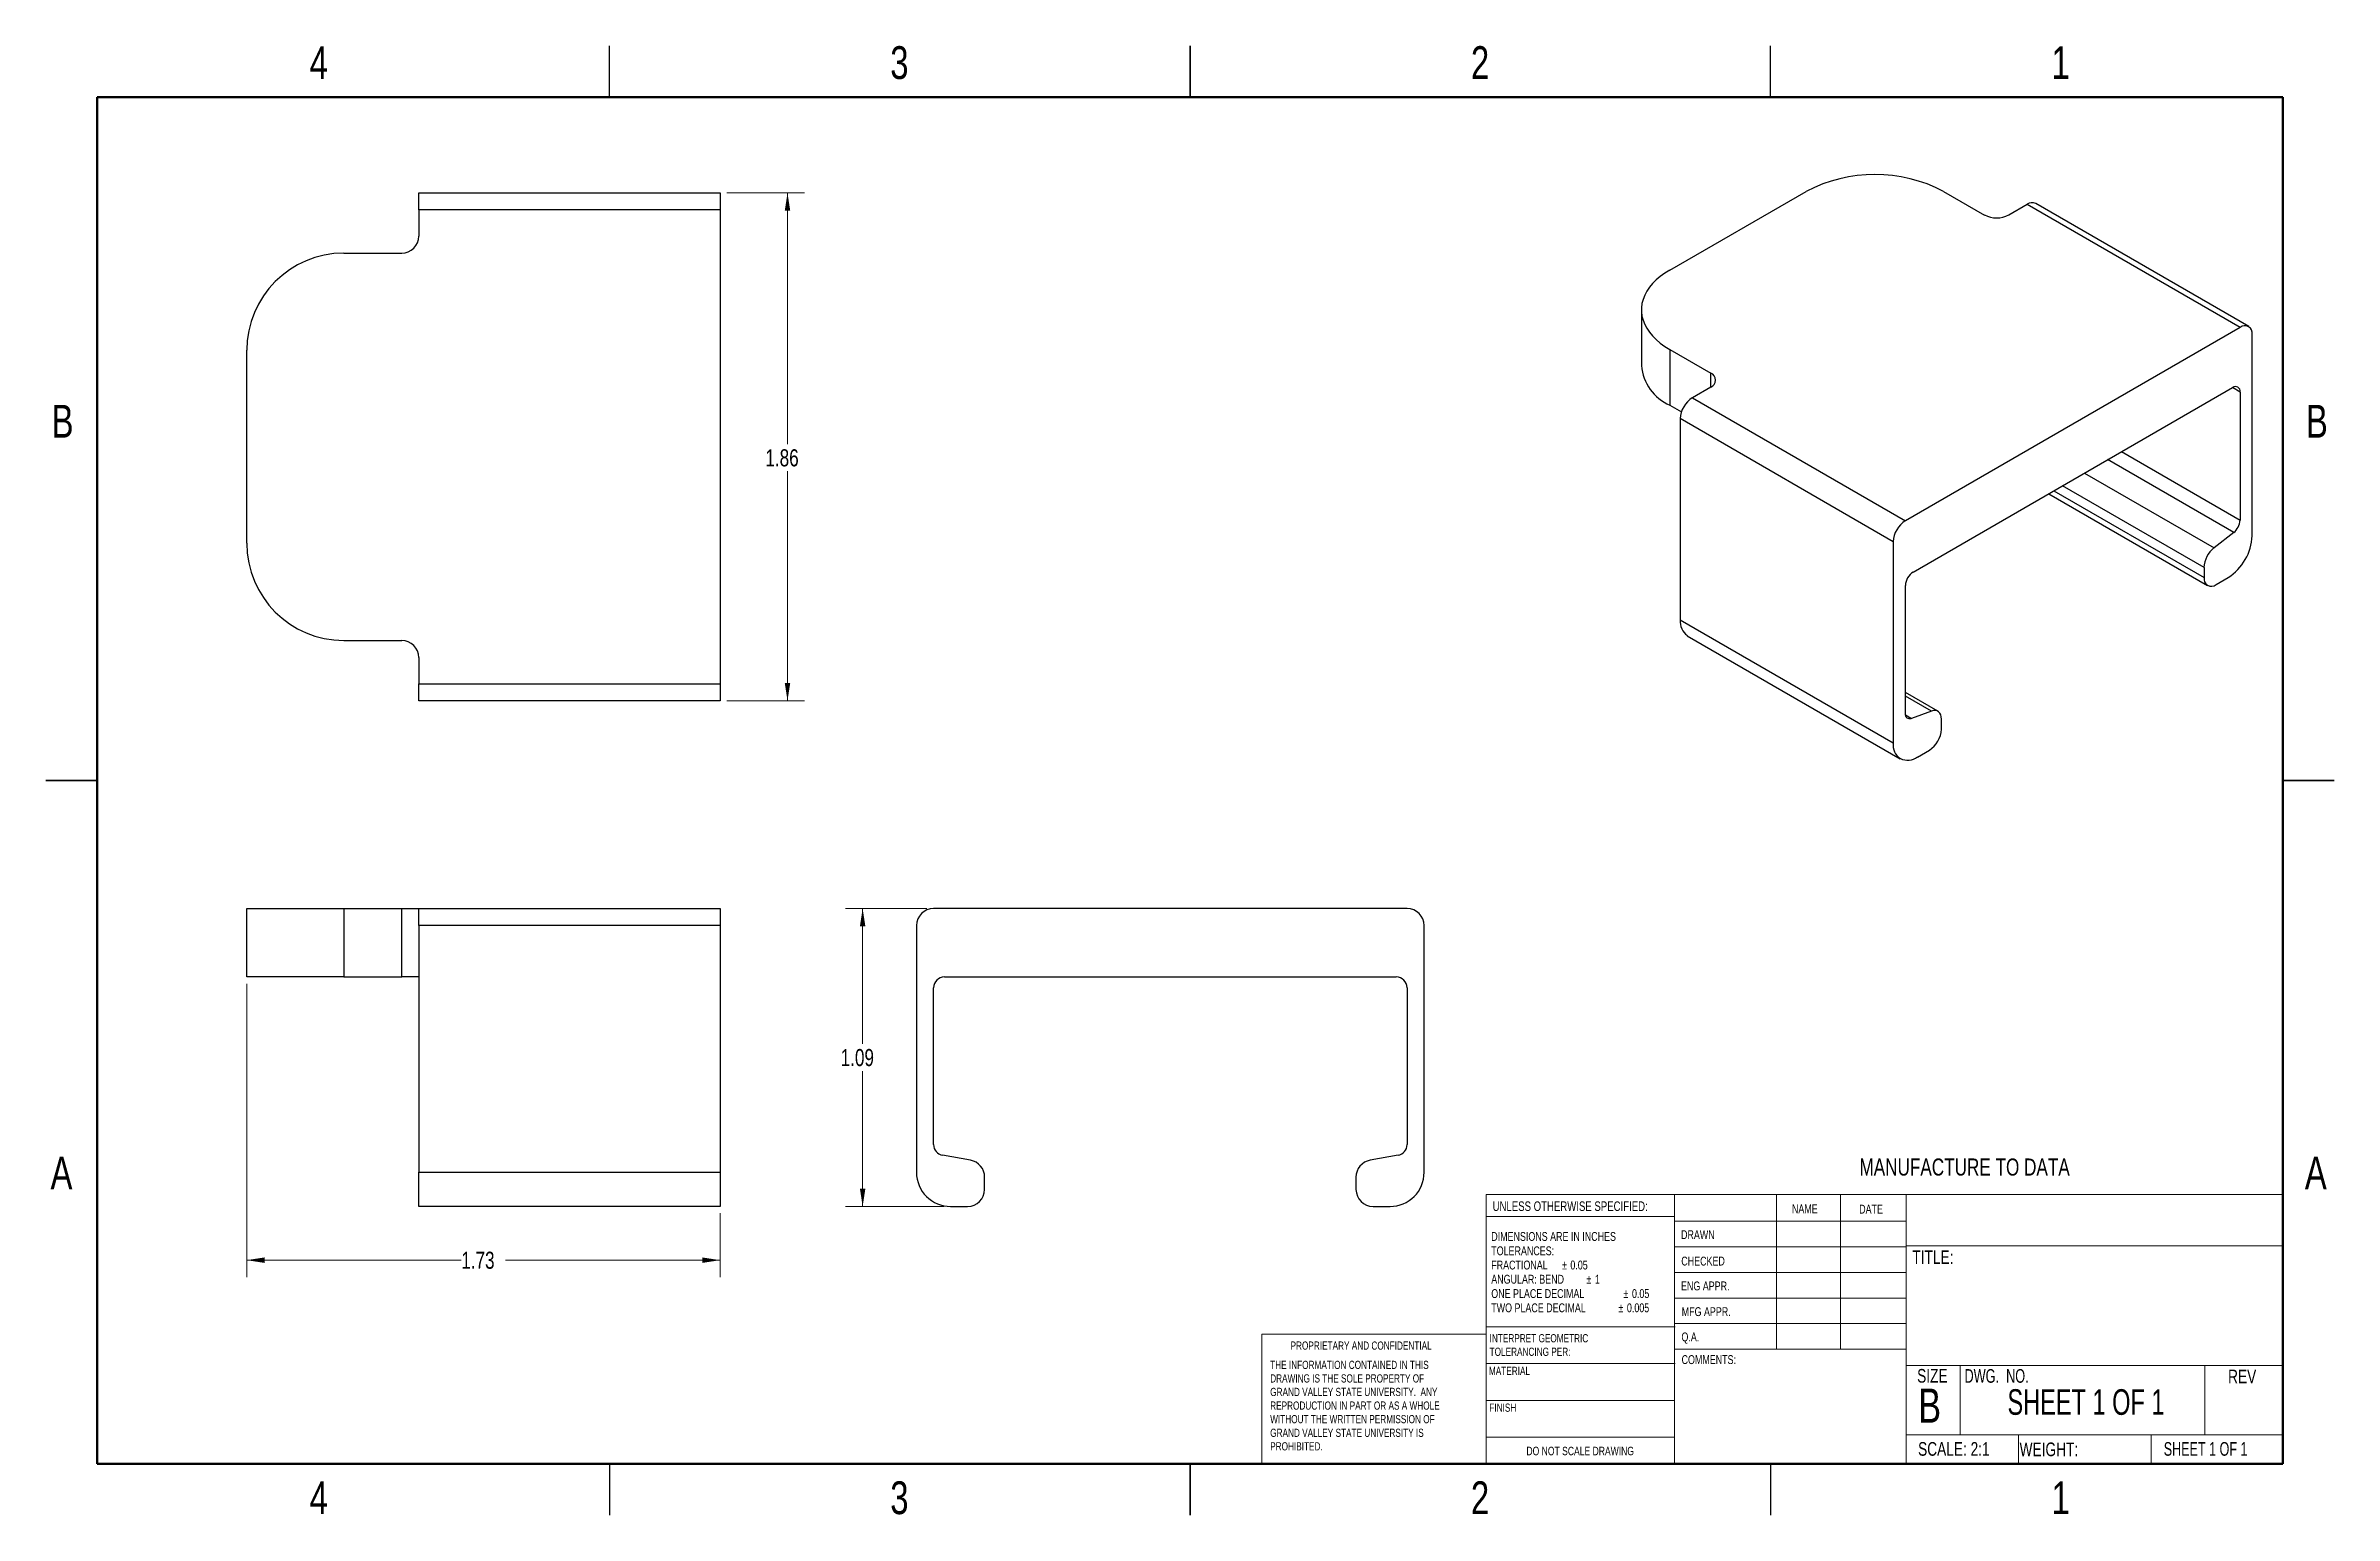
# Model space of a CAD drawing. Header units: inches. Extents: x 0.1 to 16.9, y 0.1 to 10.9.
import ezdxf

# ---------------------------------------------------------------- set-up
doc = ezdxf.new("R2010")
doc.units = ezdxf.units.IN
doc.header["$MEASUREMENT"] = 0
doc.styles.add('SLDTEXTSTYLE0', font='TXT', dxfattribs={"width": 0.75})
doc.styles.add('SLDTEXTSTYLE1', font='TXT', dxfattribs={"width": 0.6875})
doc.styles.add('SLDTEXTSTYLE2', font='TXT', dxfattribs={"width": 0.694444})
doc.dimstyles.new('SLDDIMSTYLE0', dxfattribs={"dimtxt": 0.125, "dimasz": 0.13, "dimexe": 0, "dimexo": 0.0625, "dimgap": 0.03125, "dimtad": 0, "dimtih": 1, "dimtoh": 1, "dimlfac": 0.5, "dimrnd": 1e-09, "dimzin": 12, "dimdsep": 46, "dimtxsty": 'SLDTEXTSTYLE0', "dimsah": 1, "dimcen": 0.09, "dimadec": 0, "dimazin": 3, "dimtfac": 1, "dimtofl": 0, "dimtmove": 0, "dimatfit": 3, "dimfxl": 1, "dimfrac": 2, "dimtolj": 1, "dimtzin": 12, "dimarcsym": 0})

# ---------------------------------------------------------------- blocks, each defined once
blk = doc.blocks.new('SW_NOTE_0')
at = {"color": 0, "linetype": 'Continuous', "lineweight": 0, "char_height": 0.06, "attachment_point": 1, "style": 'SLDTEXTSTYLE0'}
for s, insert in [('INTERPRET GEOMETRIC', (0, 0.077)), ('TOLERANCING PER:', (0, -0.022))]:
    blk.add_mtext(s, dxfattribs=dict(at, insert=insert))
blk = doc.blocks.new('SW_NOTE_1')
at = {"color": 0, "linetype": 'Continuous', "lineweight": 0, "char_height": 0.065, "attachment_point": 1, "style": 'SLDTEXTSTYLE0'}
for s, insert in [('DIMENSIONS ARE IN INCHES', (0, 0.084)), ('TOLERANCES:', (0, -0.021)), ('FRACTIONAL', (0, -0.125)), ('%%p', (0.518, -0.125)), ('0.05', (0.579, -0.125)), ('ANGULAR: BEND', (0, -0.229)), ('ONE PLACE DECIMAL', (0, -0.334)), ('%%p', (0.697, -0.229)), ('1', (0.759, -0.229)), ('0.05', (1.03, -0.334)), ('TWO PLACE DECIMAL', (0, -0.438)), ('%%p', (0.931, -0.438)), ('%%p', (0.968, -0.334)), ('0.005', (0.993, -0.438))]:
    blk.add_mtext(s, dxfattribs=dict(at, insert=insert))
blk = doc.blocks.new('SW_NOTE_2')
at = {"color": 0, "linetype": 'Continuous', "lineweight": 0, "char_height": 0.06, "attachment_point": 1, "style": 'SLDTEXTSTYLE0'}
for s, insert in [('THE INFORMATION CONTAINED IN THIS', (0, 0.077)), ('GRAND VALLEY STATE UNIVERSITY.  ANY', (0, -0.121)), ('DRAWING IS THE SOLE PROPERTY OF', (0, -0.022)), ('WITHOUT THE WRITTEN PERMISSION OF', (0, -0.32)), ('REPRODUCTION IN PART OR AS A WHOLE', (0, -0.221)), ('GRAND VALLEY STATE UNIVERSITY IS', (0, -0.42)), ('PROHIBITED.', (0, -0.519))]:
    blk.add_mtext(s, dxfattribs=dict(at, insert=insert))
blk = doc.blocks.new('_D')
at = {"color": 7, "linetype": 'Continuous', "lineweight": 18}
for p, q in [((1.596, 4.014), (1.596, 1.866)), ((5.06, 2.334), (5.06, 1.866)), ((1.596, 1.991), (3.166, 1.991)), ((5.06, 1.991), (3.49, 1.991))]:
    blk.add_line(p, q, dxfattribs=at)
for points in [[(1.596, 1.991), (1.726, 1.971), (1.726, 2.011)], [(5.06, 1.991), (4.93, 2.011), (4.93, 1.971)]]:
    blk.add_solid(points, dxfattribs=at)
at = {"color": 7, "linetype": 'Continuous', "lineweight": 18, "insert": (3.166, 2.053), "char_height": 0.125, "attachment_point": 1, "style": 'SLDTEXTSTYLE0'}
blk.add_mtext('1.73', dxfattribs=at)
blk = doc.blocks.new('_D_1')
at = {"color": 7, "linetype": 'Continuous', "lineweight": 18}
for p, q in [((5.11, 9.8), (5.679, 9.8)), ((5.554, 9.8), (5.554, 7.961)), ((5.554, 6.084), (5.554, 7.763)), ((5.11, 6.084), (5.679, 6.084))]:
    blk.add_line(p, q, dxfattribs=at)
for points in [[(5.554, 9.8), (5.534, 9.67), (5.574, 9.67)], [(5.554, 6.084), (5.574, 6.214), (5.534, 6.214)]]:
    blk.add_solid(points, dxfattribs=at)
at = {"color": 7, "linetype": 'Continuous', "lineweight": 18, "insert": (5.392, 7.924), "char_height": 0.125, "attachment_point": 1, "style": 'SLDTEXTSTYLE0'}
blk.add_mtext('1.86', dxfattribs=at)
blk = doc.blocks.new('_D_2')
at = {"color": 7, "linetype": 'Continuous', "lineweight": 18}
for p, q in [((6.573, 4.564), (5.979, 4.564)), ((6.104, 4.564), (6.104, 3.574)), ((6.104, 2.384), (6.104, 3.375)), ((6.698, 2.384), (5.979, 2.384))]:
    blk.add_line(p, q, dxfattribs=at)
for points in [[(6.104, 4.564), (6.084, 4.434), (6.124, 4.434)], [(6.104, 2.384), (6.124, 2.514), (6.084, 2.514)]]:
    blk.add_solid(points, dxfattribs=at)
at = {"color": 7, "linetype": 'Continuous', "lineweight": 18, "insert": (5.943, 3.536), "char_height": 0.125, "attachment_point": 1, "style": 'SLDTEXTSTYLE0'}
blk.add_mtext('1.09', dxfattribs=at)

msp = doc.modelspace()

# ---------------------------------------------------------------- linework, layer by layer
at = {"color": 7, "linetype": 'Continuous', "lineweight": 25}
for p, q in [((4.25, 10.5), (4.25, 10.875)), ((8.5, 10.875), (8.5, 10.5)), ((8.5, 10.5), (8.5, 10.875)), ((12.75, 10.5), (12.75, 10.875)), ((2.855, 9.8), (5.06, 9.8)), ((2.855, 9.675), (2.855, 9.8)), ((5.06, 9.8), (5.06, 9.675)), ((12.012, 9.235), (13.011, 9.811)), ((14.016, 9.811), (14.316, 9.638)), ((14.627, 9.716), (14.493, 9.638)), ((16.186, 8.816), (14.627, 9.716)), ((16.249, 8.822), (14.69, 9.722)), ((5.06, 9.675), (2.855, 9.675)), ((2.855, 9.675), (2.855, 9.484)), ((5.06, 9.675), (5.06, 6.209)), ((2.307, 9.359), (2.73, 9.359)), ((11.804, 8.944), (11.804, 8.536)), ((16.186, 8.816), (13.736, 7.401)), ((16.275, 7.291), (16.275, 8.765)), ((1.596, 7.236), (1.596, 8.648)), ((12.012, 8.654), (12.311, 8.481)), ((12.012, 8.654), (12.012, 8.246)), ((12.311, 8.379), (12.177, 8.301)), ((13.792, 7.026), (16.13, 8.375)), ((12.012, 8.246), (12.097, 8.197)), ((12.177, 8.301), (13.736, 7.401)), ((16.186, 8.343), (16.186, 7.406)), ((13.647, 7.248), (12.088, 8.148)), ((12.088, 8.148), (12.088, 6.675)), ((14.786, 7.599), (15.948, 6.928)), ((13.647, 7.248), (13.647, 5.775)), ((16.14, 7.315), (15.995, 7.202)), ((15.922, 7.059), (15.922, 6.986)), ((13.736, 5.991), (13.736, 6.928)), ((16.01, 6.935), (16.098, 6.985)), ((12.088, 6.675), (13.647, 5.775)), ((12.14, 6.56), (13.699, 5.66)), ((2.307, 6.525), (2.73, 6.525)), ((2.855, 6.4), (2.855, 6.209)), ((2.855, 6.209), (5.06, 6.209)), ((2.855, 6.084), (2.855, 6.209)), ((5.06, 6.209), (5.06, 6.084)), ((5.06, 6.084), (2.855, 6.084)), ((13.974, 6.007), (13.736, 6.145)), ((13.927, 6.008), (13.782, 5.954)), ((14, 5.876), (14, 5.95)), ((13.824, 5.672), (13.912, 5.723)), ((0.125, 5.5), (0.5, 5.5)), ((0.5, 5.5), (0.125, 5.5)), ((16.875, 5.5), (16.5, 5.5)), ((16.5, 5.5), (16.875, 5.5)), ((1.596, 4.064), (1.596, 4.564)), ((1.596, 4.564), (2.307, 4.564)), ((2.307, 4.564), (2.307, 4.064)), ((2.307, 4.564), (2.73, 4.564)), ((2.73, 4.064), (2.73, 4.564)), ((2.73, 4.564), (2.855, 4.564)), ((2.855, 4.439), (2.855, 4.564)), ((2.855, 4.564), (5.06, 4.564)), ((5.06, 4.564), (5.06, 4.439)), ((10.089, 4.564), (6.623, 4.564)), ((5.06, 4.439), (2.855, 4.439)), ((2.855, 4.439), (2.855, 2.634)), ((5.06, 4.439), (5.06, 2.634)), ((6.498, 4.439), (6.498, 2.634)), ((10.214, 2.634), (10.214, 4.439)), ((2.307, 4.064), (1.596, 4.064)), ((2.307, 4.064), (2.73, 4.064)), ((2.855, 4.064), (2.73, 4.064)), ((6.703, 4.064), (10.009, 4.064)), ((6.623, 2.837), (6.623, 3.984)), ((10.089, 3.984), (10.089, 2.837)), ((6.894, 2.723), (6.689, 2.759)), ((10.023, 2.759), (9.818, 2.723)), ((2.855, 2.634), (5.06, 2.634)), ((2.855, 2.384), (2.855, 2.634)), ((5.06, 2.634), (5.06, 2.384)), ((6.997, 2.509), (6.997, 2.599)), ((9.715, 2.599), (9.715, 2.509)), ((5.06, 2.384), (2.855, 2.384)), ((6.748, 2.384), (6.872, 2.384)), ((9.84, 2.384), (9.964, 2.384)), ((4.25, 0.5), (4.25, 0.125)), ((8.5, 0.125), (8.5, 0.5)), ((8.5, 0.5), (8.5, 0.125)), ((12.75, 0.5), (12.75, 0.125))]:
    msp.add_line(p, q, dxfattribs=at)
at = {"color": 7, "linetype": 'Continuous', "lineweight": 50}
for p, q in [((0.5, 0.5), (0.5, 10.5)), ((0.5, 10.5), (16.5, 10.5)), ((16.5, 10.5), (16.5, 0.5)), ((16.5, 0.5), (0.5, 0.5))]:
    msp.add_line(p, q, dxfattribs=at)
at = {"color": 8, "linetype": 'Continuous', "lineweight": 25}
for p, q in [((12.311, 8.379), (12.311, 8.481)), ((16.186, 8.343), (16.13, 8.375)), ((15.319, 7.907), (16.186, 7.406)), ((15.046, 7.75), (15.995, 7.202)), ((16.14, 7.315), (15.216, 7.848)), ((14.822, 7.62), (15.922, 6.986)), ((15.922, 7.059), (14.886, 7.657)), ((13.927, 6.008), (13.736, 6.118)), ((13.737, 5.98), (13.782, 5.954))]:
    msp.add_line(p, q, dxfattribs=at)
at = {"color": 7, "linetype": 'Continuous', "lineweight": 18}
for p, q in [((10.668, 0.5), (10.668, 2.472)), ((10.668, 2.472), (16.5, 2.472)), ((12.045, 2.472), (12.045, 0.5)), ((12.794, 2.472), (12.794, 1.339)), ((13.262, 2.472), (13.262, 1.339)), ((13.741, 2.472), (13.741, 0.5)), ((12.045, 2.31), (10.668, 2.31)), ((12.045, 2.277), (13.741, 2.277)), ((12.045, 2.089), (13.741, 2.089)), ((13.741, 2.097), (16.5, 2.097)), ((12.045, 1.902), (13.741, 1.902)), ((13.741, 1.714), (12.045, 1.714)), ((13.741, 1.527), (12.045, 1.527)), ((9.025, 0.5), (9.025, 1.449)), ((10.668, 1.449), (9.025, 1.449)), ((10.668, 1.504), (12.05, 1.504)), ((10.668, 1.234), (12.05, 1.234)), ((13.741, 1.339), (12.05, 1.339)), ((13.741, 1.22), (16.5, 1.22)), ((14.137, 1.22), (14.137, 0.713)), ((15.928, 1.22), (15.928, 0.713)), ((10.668, 0.964), (12.045, 0.964)), ((10.668, 0.697), (12.045, 0.697)), ((13.741, 0.713), (16.5, 0.713)), ((14.564, 0.713), (14.564, 0.5)), ((15.536, 0.713), (15.536, 0.5))]:
    msp.add_line(p, q, dxfattribs=at)
at = {"color": 7, "linetype": 'Continuous', "lineweight": 25, "flags": 128}
for points in [[(12.012, 9.235), (11.976, 9.212), (11.942, 9.188), (11.913, 9.163), (11.886, 9.136), (11.863, 9.109), (11.843, 9.08), (11.828, 9.051), (11.816, 9.021), (11.808, 8.99), (11.804, 8.96), (11.804, 8.929), (11.808, 8.898), (11.816, 8.868), (11.828, 8.838), (11.843, 8.809), (11.863, 8.78), (11.886, 8.753), (11.913, 8.726), (11.942, 8.701), (11.976, 8.677), (12.012, 8.654)], [(13.782, 5.954), (13.773, 5.951), (13.764, 5.951), (13.756, 5.953), (13.749, 5.957), (13.743, 5.963), (13.739, 5.971), (13.737, 5.98), (13.736, 5.991)], [(14, 5.95), (13.999, 5.967), (13.995, 5.981), (13.988, 5.994), (13.979, 6.003), (13.969, 6.01), (13.956, 6.013), (13.942, 6.012), (13.927, 6.008)]]:
    msp.add_lwpolyline(points, dxfattribs=at)
at = {"color": 7, "linetype": 'Continuous', "lineweight": 25}
for centre, radius, start, end in [((13.513, 8.843), 1.091, 62.559, 117.441), ((14.664, 9.667), 0.0612, 64.7809, 126.5296), ((14.404, 9.808), 0.191, 242.4805, 297.5195), ((2.73, 9.484), 0.125, 270, 0), ((2.307, 8.648), 0.711, 90, 180), ((16.221, 8.773), 0.0548, 351.3147, 128.6746), ((12.152, 8.566), 0.349, 184.9193, 246.4008), ((12.292, 8.43), 0.0548, 291.3126, 68.6874), ((16.152, 8.348), 0.0349, 350.786, 129.2033), ((12.279, 8.14), 0.191, 122.4763, 177.5237), ((13.838, 7.24), 0.191, 122.4764, 177.5236), ((16.061, 7.412), 0.125, 308.6908, 357.0927), ((2.307, 7.236), 0.711, 180, 270), ((15.891, 7.309), 0.384, 302.6055, 357.3945), ((16.117, 7.049), 0.196, 128.6908, 177.0927), ((13.859, 6.922), 0.123, 122.6055, 177.3945), ((15.976, 6.977), 0.0548, 171.3147, 308.6746), ((12.214, 6.663), 0.126, 174.5293, 234.1585), ((2.73, 6.4), 0.125, 0, 90), ((13.809, 5.884), 0.191, 302.4764, 357.5236), ((13.755, 5.757), 0.109, 170.786, 309.2033), ((6.623, 4.439), 0.125, 90, 180), ((10.089, 4.439), 0.125, 0, 90), ((6.703, 3.984), 0.08, 90, 180), ((10.009, 3.984), 0.08, 0, 90), ((6.703, 2.837), 0.08, 180, 260), ((6.872, 2.599), 0.125, 0, 80), ((9.84, 2.599), 0.125, 100, 180), ((10.009, 2.837), 0.08, 280, 0), ((6.748, 2.634), 0.25, 180, 270), ((9.964, 2.634), 0.25, 270, 0), ((6.872, 2.509), 0.125, 270, 0), ((9.84, 2.509), 0.125, 180, 270)]:
    msp.add_arc(centre, radius, start, end, dxfattribs=at)

# ---------------------------------------------------------------- block references
at = {"color": 7, "linetype": 'Continuous', "lineweight": 0}
for name, p in [('SW_NOTE_1', (10.705, 2.113)), ('SW_NOTE_0', (10.693, 1.373)), ('SW_NOTE_2', (9.087, 1.178))]:
    msp.add_blockref(name, p, dxfattribs=at)

# ---------------------------------------------------------------- texts
for s, insert, char_height, attachment_point, style in [('4', (2.123, 10.873), 0.24, 2, 'SLDTEXTSTYLE0'), ('3', (6.373, 10.873), 0.24, 2, 'SLDTEXTSTYLE0'), ('2', (10.623, 10.873), 0.24, 2, 'SLDTEXTSTYLE0'), ('1', (14.873, 10.873), 0.24, 2, 'SLDTEXTSTYLE0'), ('B', (0.248, 8.249), 0.24, 2, 'SLDTEXTSTYLE0'), ('B', (16.748, 8.249), 0.24, 2, 'SLDTEXTSTYLE0'), ('A', (0.24, 2.749), 0.24, 2, 'SLDTEXTSTYLE0'), ('MANUFACTURE TO DATA', (13.4, 2.735), 0.125, 1, 'SLDTEXTSTYLE0'), ('A', (16.74, 2.749), 0.24, 2, 'SLDTEXTSTYLE0'), ('UNLESS OTHERWISE SPECIFIED:', (10.715, 2.421), 0.07, 1, 'SLDTEXTSTYLE0'), ('NAME', (12.906, 2.399), 0.065, 1, 'SLDTEXTSTYLE0'), ('DATE', (13.398, 2.397), 0.065, 1, 'SLDTEXTSTYLE0'), ('DRAWN', (12.094, 2.21), 0.065, 1, 'SLDTEXTSTYLE0'), ('CHECKED', (12.096, 2.017), 0.065, 1, 'SLDTEXTSTYLE0'), ('TITLE:', (13.787, 2.063), 0.1, 1, 'SLDTEXTSTYLE0'), ('ENG APPR.', (12.094, 1.835), 0.065, 1, 'SLDTEXTSTYLE0'), ('MFG APPR.', (12.099, 1.647), 0.065, 1, 'SLDTEXTSTYLE0'), ('PROPRIETARY AND CONFIDENTIAL', (9.236, 1.396), 0.06, 1, 'SLDTEXTSTYLE0'), ('Q.A.', (12.097, 1.462), 0.065, 1, 'SLDTEXTSTYLE0'), ('MATERIAL', (10.688, 1.211), 0.06, 1, 'SLDTEXTSTYLE0'), ('COMMENTS:', (12.098, 1.296), 0.065, 1, 'SLDTEXTSTYLE0'), ('SIZE', (13.822, 1.195), 0.1, 1, 'SLDTEXTSTYLE0'), ('DWG.  NO.', (14.169, 1.194), 0.1, 1, 'SLDTEXTSTYLE2'), ('REV', (16.098, 1.19), 0.1, 1, 'SLDTEXTSTYLE0'), ('B', (13.83, 1.052), 0.25, 1, 'SLDTEXTSTYLE0'), ('SHEET 1 OF 1', (15.058, 1.047), 0.1875, 2, 'SLDTEXTSTYLE1'), ('FINISH', (10.691, 0.942), 0.06, 1, 'SLDTEXTSTYLE0'), ('DO NOT SCALE DRAWING', (11.356, 0.626), 0.0625, 2, 'SLDTEXTSTYLE0'), ('SCALE: 2:1', (13.829, 0.66), 0.1, 1, 'SLDTEXTSTYLE0'), ('WEIGHT:', (14.572, 0.657), 0.1, 1, 'SLDTEXTSTYLE0'), ('SHEET 1 OF 1', (15.627, 0.66), 0.1, 1, 'SLDTEXTSTYLE1'), ('4', (2.123, 0.373), 0.24, 2, 'SLDTEXTSTYLE0'), ('3', (6.373, 0.373), 0.24, 2, 'SLDTEXTSTYLE0'), ('2', (10.623, 0.373), 0.24, 2, 'SLDTEXTSTYLE0'), ('1', (14.873, 0.373), 0.24, 2, 'SLDTEXTSTYLE0')]:
    msp.add_mtext(s, dxfattribs=dict(at, insert=insert, char_height=char_height, attachment_point=attachment_point, style=style))

# ---------------------------------------------------------------- dimensions: what is measured, and where the dimension line sits
at = {"color": 7, "linetype": 'Continuous', "lineweight": 18}
for base, p1, p2, picture, middle in [((5.554, 9.8), (5.06, 6.084), (5.06, 9.8), '_D_1', (5.554, 7.862)), ((6.104, 4.564), (6.748, 2.384), (6.623, 4.564), '_D_2', (6.104, 3.474))]:
    dim = msp.add_linear_dim(base=base, p1=p1, p2=p2, angle=90, dimstyle='SLDDIMSTYLE0', dxfattribs=at)
    dim.commit()
    dim.dimension.update_dxf_attribs({"geometry": picture, "text_midpoint": middle, "dimtype": 160})
dim = msp.add_linear_dim(base=(5.06, 1.991), p1=(1.596, 4.064), p2=(5.06, 2.384), dimstyle='SLDDIMSTYLE0', dxfattribs=at)
dim.commit()
dim.dimension.update_dxf_attribs({"geometry": '_D', "text_midpoint": (3.328, 1.991), "dimtype": 160})

doc.saveas('drawing.dxf')
